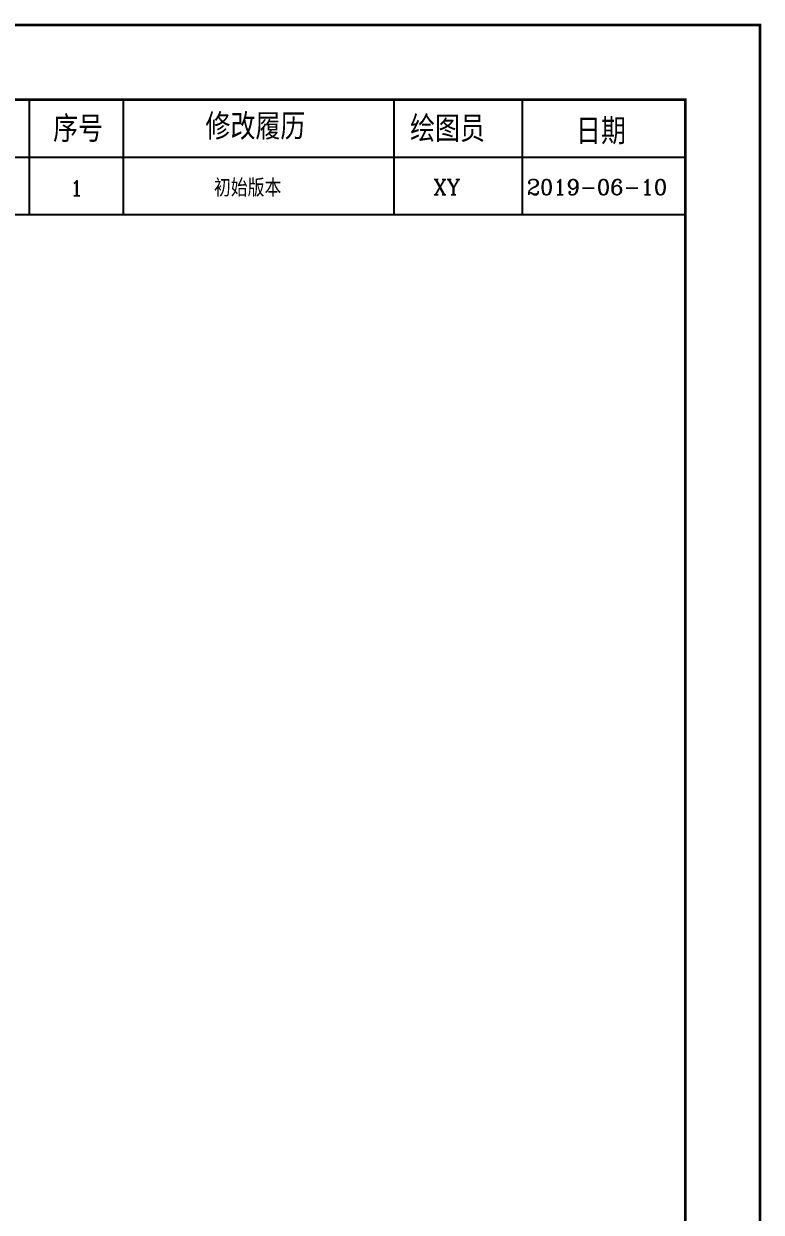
# Model space of a CAD drawing. Header units: millimetres. Extents: x 50 to 800, y 302 to 428.
# Drawn here: x 758 to 800.2, y 360 to 428.1 of the extents above; entities that cross this region are included whole.
import ezdxf

# ---------------------------------------------------------------- set-up
doc = ezdxf.new("R2010")
doc.units = ezdxf.units.MM
doc.header["$LTSCALE"] = 3
doc.layers.add('1', color=4, linetype='CONTINUOUS')
doc.layers.add('title', color=7, linetype='CONTINUOUS')
doc.styles.add('ROMANC', font='romanc')
doc.styles.add('title', font='arial.ttf', dxfattribs={"width": 0.8, "height": 5})

# ---------------------------------------------------------------- blocks, each defined once
blk = doc.blocks.new('SIGN-C')
at = {"layer": '1', "color": 4, "const_width": 0.238}
blk.add_lwpolyline([(0, 0), (0, 210), (297, 210), (297, 0)], close=True, dxfattribs=at)
at = {"layer": 'title'}
for p, q in [((227.11, 202.86), (227.11, 197.36)), ((236.09, 202.86), (236.09, 197.36)), ((261.98, 202.86), (261.98, 197.36)), ((274.27, 202.86), (274.27, 197.36)), ((203.24, 197.36), (289.86, 197.36)), ((227.11, 197.36), (227.11, 191.86)), ((236.09, 197.36), (236.09, 191.86)), ((261.98, 197.36), (261.98, 191.86)), ((274.27, 197.36), (274.27, 191.86)), ((203.24, 191.86), (289.86, 191.86))]:
    blk.add_line(p, q, dxfattribs=at)
at = {"layer": 'title', "const_width": 0.238}
blk.add_lwpolyline([(7.14, 7.14), (7.14, 202.86), (289.86, 202.86), (289.86, 7.14)], close=True, dxfattribs=at)
at = {"layer": 'title', "style": 'title', "width": 0.8}
for s, height, p in [('序号', 2.188, (229.4, 199.05)), ('修改履历', 2.188, (243.97, 199.27)), ('绘图员', 2.188, (263.54, 199.06)), ('日期', 2.188, (279.4, 198.82)), ('初始版本', 1.477, (244.78, 193.74))]:
    blk.add_text(s, height=height, dxfattribs=at).set_placement(p)
at = {"layer": 'title', "style": 'ROMANC'}
for s, height, p in [('1', 1.48, (230.99, 193.64)), ('XY', 1.477, (265.77, 193.74)), ('2019-06-10', 1.477, (274.7, 193.74))]:
    blk.add_text(s, height=height, dxfattribs=at).set_placement(p)

msp = doc.modelspace()

# ---------------------------------------------------------------- block references
at = {"layer": 'title', "xscale": 0.5987992081486201, "yscale": 0.5987992081486201, "zscale": 0.5987992081486242}
msp.add_blockref('SIGN-C', (622.303, 302.253), dxfattribs=at)

doc.saveas('drawing.dxf')
